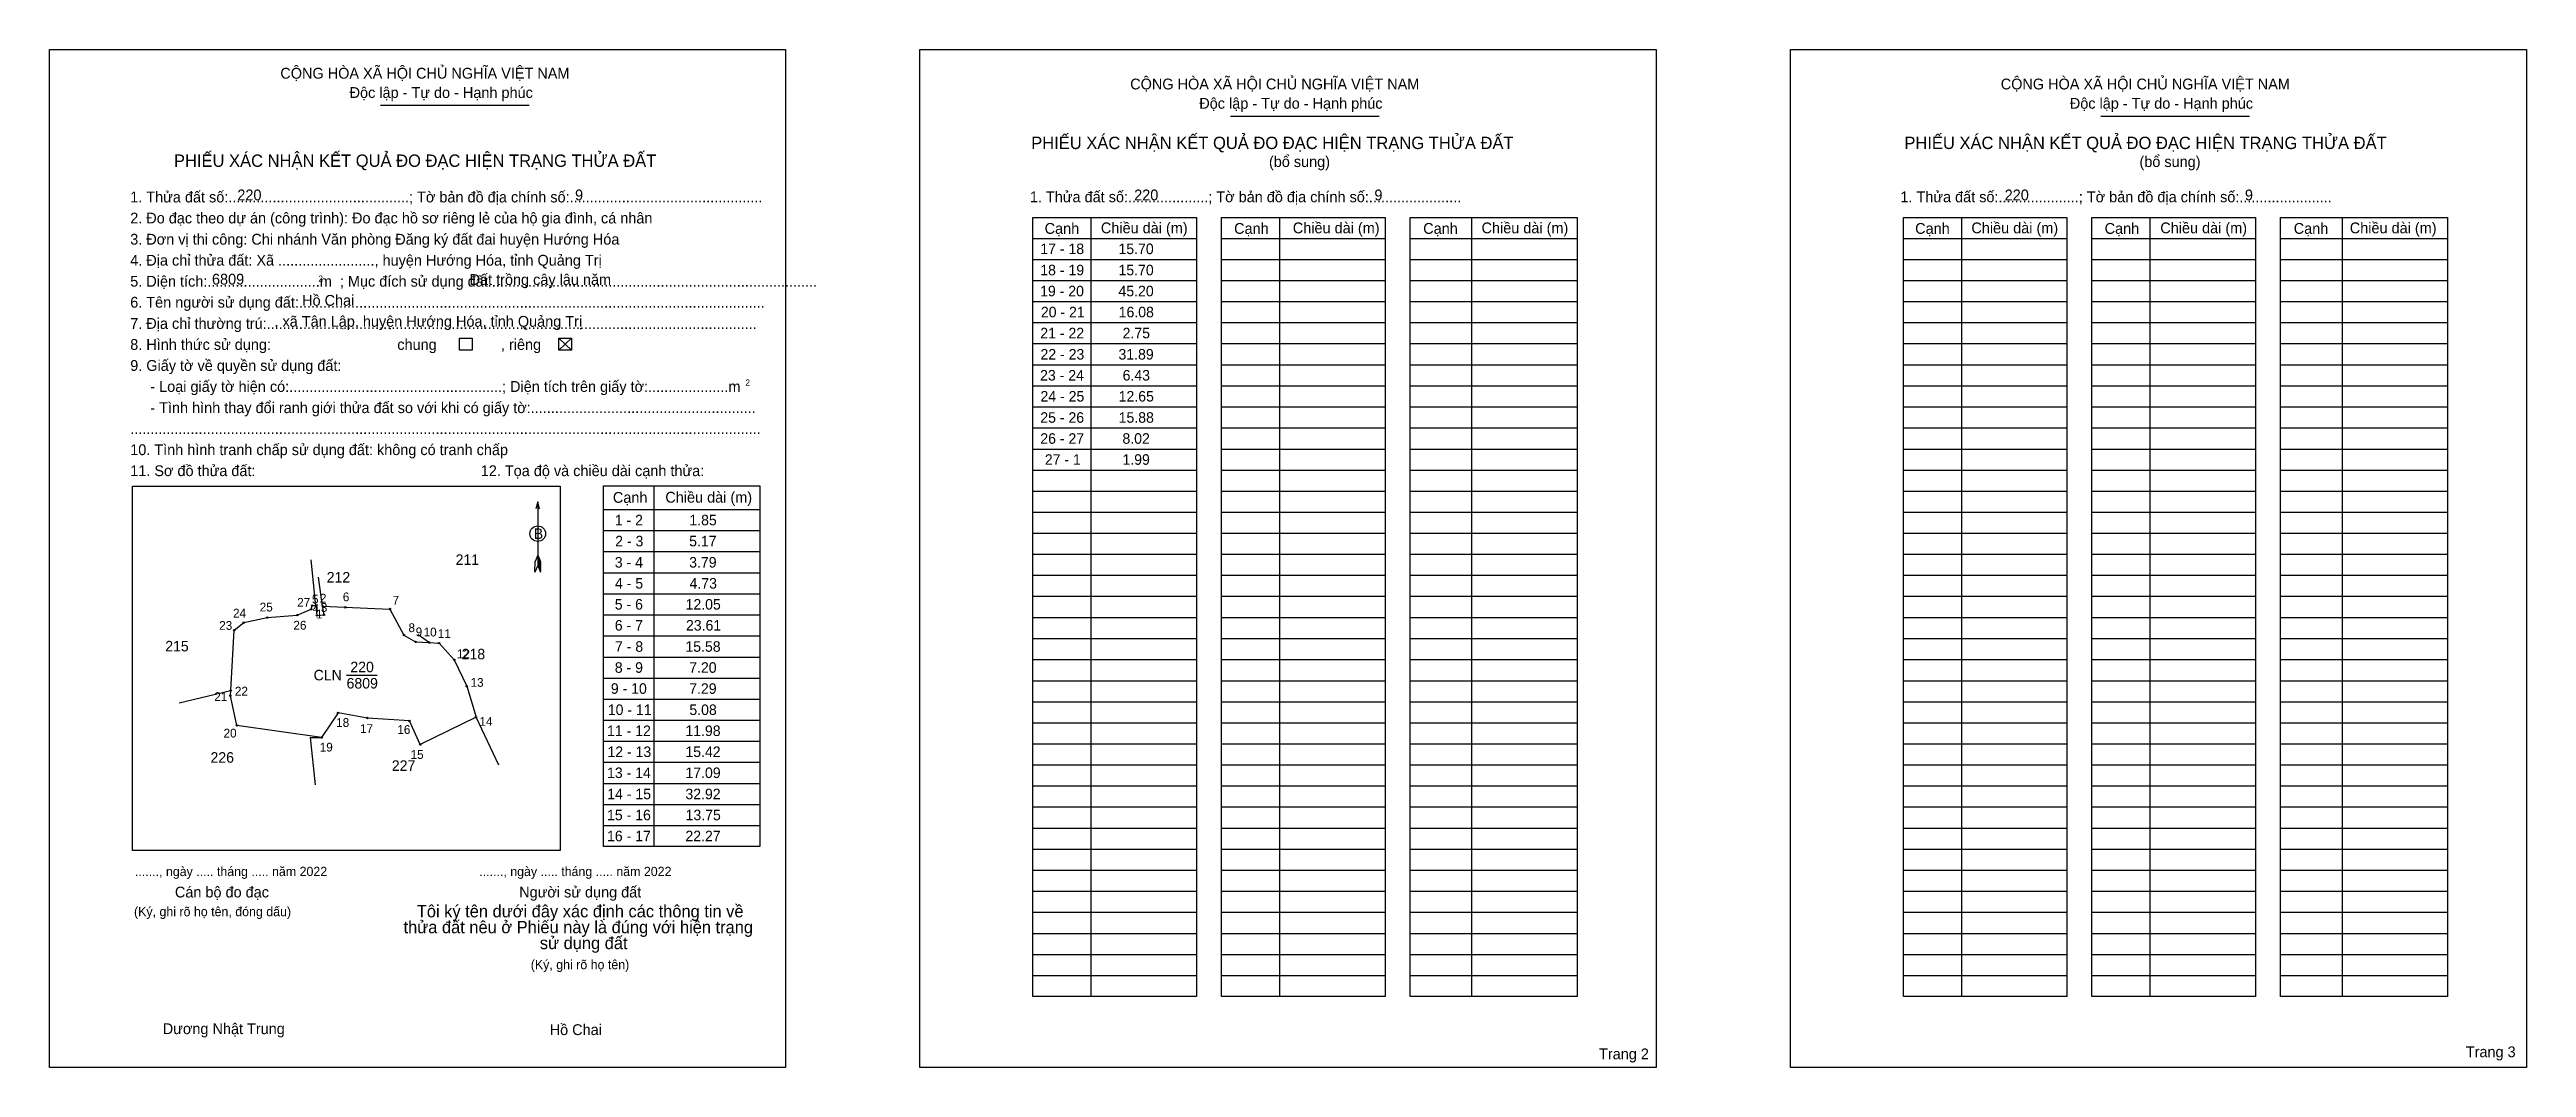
# Model space of a CAD drawing. Extents: x 548606 to 549914, y 1837118 to 1837655.
import ezdxf

# ---------------------------------------------------------------- set-up
doc = ezdxf.new("R2010")
doc.units = 0
for name, color, linetype in [('Level 1', 7, 'Continuous'), ('Level 10', 7, 'Continuous'), ('Level 11', 7, 'Continuous'), ('Level 13', 7, 'Continuous'), ('Level 2', 7, 'Continuous'), ('Level 25', 7, 'Continuous'), ('Level 48', 7, 'Continuous'), ('Level 50', 7, 'Continuous'), ('Level 52', 7, 'Continuous'), ('Level 55', 7, 'Continuous'), ('Level 6', 7, 'Continuous'), ('Level 9', 7, 'Continuous')]:
    doc.layers.add(name, color=color, linetype=linetype)

msp = doc.modelspace()

# ---------------------------------------------------------------- linework, layer by layer
at = {"layer": 'Level 1'}
for p, q in [((548605.9, 1837655.5), (548605.9, 1837655.5)), ((549065.7, 1837655.5), (549065.7, 1837655.5)), ((548780.7, 1837626), (548859.3, 1837626)), ((549229.7, 1837620.3), (549308.3, 1837620.3)), ((549689.5, 1837620.3), (549768.2, 1837620.3)), ((549156, 1837566.8), (549156, 1837155.1)), ((549255.6, 1837566.8), (549255.6, 1837155.1)), ((549357.1, 1837566.8), (549357.1, 1837155.1)), ((549615.9, 1837566.8), (549615.9, 1837155.1)), ((549715.5, 1837566.8), (549715.5, 1837155.1)), ((549817, 1837566.8), (549817, 1837155.1)), ((549125.4, 1837555.7), (549211.9, 1837555.7)), ((549225.1, 1837555.7), (549311.5, 1837555.7)), ((549324.7, 1837555.7), (549412.9, 1837555.7)), ((549585.3, 1837555.7), (549671.7, 1837555.7)), ((549684.9, 1837555.7), (549771.3, 1837555.7)), ((549784.5, 1837555.7), (549872.8, 1837555.7)), ((549125.4, 1837544.6), (549211.9, 1837544.6)), ((549225.1, 1837544.6), (549311.5, 1837544.6)), ((549324.7, 1837544.6), (549412.9, 1837544.6)), ((549585.3, 1837544.6), (549671.7, 1837544.6)), ((549684.9, 1837544.6), (549771.3, 1837544.6)), ((549784.5, 1837544.6), (549872.8, 1837544.6)), ((549125.4, 1837533.5), (549211.9, 1837533.5)), ((549225.1, 1837533.5), (549311.5, 1837533.5)), ((549324.7, 1837533.5), (549412.9, 1837533.5)), ((549585.3, 1837533.5), (549671.7, 1837533.5)), ((549684.9, 1837533.5), (549771.3, 1837533.5)), ((549784.5, 1837533.5), (549872.8, 1837533.5)), ((549125.4, 1837522.3), (549211.9, 1837522.3)), ((549225.1, 1837522.3), (549311.5, 1837522.3)), ((549324.7, 1837522.3), (549412.9, 1837522.3)), ((549585.3, 1837522.3), (549671.7, 1837522.3)), ((549684.9, 1837522.3), (549771.3, 1837522.3)), ((549784.5, 1837522.3), (549872.8, 1837522.3)), ((548874.9, 1837503), (548881.6, 1837496.7)), ((548874.9, 1837496.7), (548881.6, 1837503)), ((549125.4, 1837511.2), (549211.9, 1837511.2)), ((549225.1, 1837511.2), (549311.5, 1837511.2)), ((549324.7, 1837511.2), (549412.9, 1837511.2)), ((549585.3, 1837511.2), (549671.7, 1837511.2)), ((549684.9, 1837511.2), (549771.3, 1837511.2)), ((549784.5, 1837511.2), (549872.8, 1837511.2)), ((549125.4, 1837500.1), (549211.9, 1837500.1)), ((549125.4, 1837488.9), (549211.9, 1837488.9)), ((549225.1, 1837500.1), (549311.5, 1837500.1)), ((549225.1, 1837488.9), (549311.5, 1837488.9)), ((549324.7, 1837500.1), (549412.9, 1837500.1)), ((549324.7, 1837488.9), (549412.9, 1837488.9)), ((549585.3, 1837500.1), (549671.7, 1837500.1)), ((549585.3, 1837488.9), (549671.7, 1837488.9)), ((549684.9, 1837500.1), (549771.3, 1837500.1)), ((549684.9, 1837488.9), (549771.3, 1837488.9)), ((549784.5, 1837500.1), (549872.8, 1837500.1)), ((549784.5, 1837488.9), (549872.8, 1837488.9)), ((549125.4, 1837477.8), (549211.9, 1837477.8)), ((549225.1, 1837477.8), (549311.5, 1837477.8)), ((549324.7, 1837477.8), (549412.9, 1837477.8)), ((549585.3, 1837477.8), (549671.7, 1837477.8)), ((549684.9, 1837477.8), (549771.3, 1837477.8)), ((549784.5, 1837477.8), (549872.8, 1837477.8)), ((549125.4, 1837466.7), (549211.9, 1837466.7)), ((549225.1, 1837466.7), (549311.5, 1837466.7)), ((549324.7, 1837466.7), (549412.9, 1837466.7)), ((549585.3, 1837466.7), (549671.7, 1837466.7)), ((549684.9, 1837466.7), (549771.3, 1837466.7)), ((549784.5, 1837466.7), (549872.8, 1837466.7)), ((549125.4, 1837455.6), (549211.9, 1837455.6)), ((549225.1, 1837455.6), (549311.5, 1837455.6)), ((549324.7, 1837455.6), (549412.9, 1837455.6)), ((549585.3, 1837455.6), (549671.7, 1837455.6)), ((549684.9, 1837455.6), (549771.3, 1837455.6)), ((549784.5, 1837455.6), (549872.8, 1837455.6)), ((549125.4, 1837444.4), (549211.9, 1837444.4)), ((549225.1, 1837444.4), (549311.5, 1837444.4)), ((549324.7, 1837444.4), (549412.9, 1837444.4)), ((549585.3, 1837444.4), (549671.7, 1837444.4)), ((549684.9, 1837444.4), (549771.3, 1837444.4)), ((549784.5, 1837444.4), (549872.8, 1837444.4)), ((548649.7, 1837424.8), (548649.7, 1837424.8)), ((548925.2, 1837424.9), (548925.2, 1837234.4)), ((549125.4, 1837433.3), (549211.9, 1837433.3)), ((549125.4, 1837422.2), (549211.9, 1837422.2)), ((549225.1, 1837433.3), (549311.5, 1837433.3)), ((549225.1, 1837422.2), (549311.5, 1837422.2)), ((549324.7, 1837433.3), (549412.9, 1837433.3)), ((549324.7, 1837422.2), (549412.9, 1837422.2)), ((549585.3, 1837433.3), (549671.7, 1837433.3)), ((549585.3, 1837422.2), (549671.7, 1837422.2)), ((549684.9, 1837433.3), (549771.3, 1837433.3)), ((549684.9, 1837422.2), (549771.3, 1837422.2)), ((549784.5, 1837433.3), (549872.8, 1837433.3)), ((549784.5, 1837422.2), (549872.8, 1837422.2)), ((548863.8, 1837416.5), (548863.8, 1837382.8)), ((548898.5, 1837412.4), (548981.1, 1837412.4)), ((549125.4, 1837411.1), (549211.9, 1837411.1)), ((549225.1, 1837411.1), (549311.5, 1837411.1)), ((549324.7, 1837411.1), (549412.9, 1837411.1)), ((549585.3, 1837411.1), (549671.7, 1837411.1)), ((549684.9, 1837411.1), (549771.3, 1837411.1)), ((549784.5, 1837411.1), (549872.8, 1837411.1)), ((548898.5, 1837401.3), (548981.1, 1837401.3)), ((549125.4, 1837399.9), (549211.9, 1837399.9)), ((549225.1, 1837399.9), (549311.5, 1837399.9)), ((549324.7, 1837399.9), (549412.9, 1837399.9)), ((549585.3, 1837399.9), (549671.7, 1837399.9)), ((549684.9, 1837399.9), (549771.3, 1837399.9)), ((549784.5, 1837399.9), (549872.8, 1837399.9)), ((548862.3, 1837379.4), (548862.4, 1837385)), ((548863.8, 1837388.4), (548862.4, 1837385)), ((548863.8, 1837388.4), (548865.2, 1837385)), ((548863.8, 1837387.9), (548865.2, 1837384.5)), ((548863.8, 1837387.4), (548865.2, 1837384)), ((548863.8, 1837386.9), (548865.2, 1837383.5)), ((548863.8, 1837386.4), (548865.2, 1837383)), ((548863.8, 1837386), (548865.2, 1837382.5)), ((548863.8, 1837385.5), (548865.2, 1837382)), ((548863.8, 1837385), (548865.2, 1837381.5)), ((548863.8, 1837384.5), (548865.2, 1837381)), ((548863.8, 1837384), (548865.2, 1837380.5)), ((548863.8, 1837383.5), (548865.2, 1837380)), ((548865.2, 1837379.4), (548865.2, 1837385)), ((548898.5, 1837390.2), (548981.1, 1837390.2)), ((549125.4, 1837388.8), (549211.9, 1837388.8)), ((549225.1, 1837388.8), (549311.5, 1837388.8)), ((549324.7, 1837388.8), (549412.9, 1837388.8)), ((549585.3, 1837388.8), (549671.7, 1837388.8)), ((549684.9, 1837388.8), (549771.3, 1837388.8)), ((549784.5, 1837388.8), (549872.8, 1837388.8)), ((548863.8, 1837382.8), (548862.3, 1837379.4)), ((548863.8, 1837382.8), (548865.2, 1837379.4)), ((548898.5, 1837379), (548981.1, 1837379)), ((549125.4, 1837377.7), (549211.9, 1837377.7)), ((549225.1, 1837377.7), (549311.5, 1837377.7)), ((549324.7, 1837377.7), (549412.9, 1837377.7)), ((549585.3, 1837377.7), (549671.7, 1837377.7)), ((549684.9, 1837377.7), (549771.3, 1837377.7)), ((549784.5, 1837377.7), (549872.8, 1837377.7)), ((548898.5, 1837367.9), (548981.1, 1837367.9)), ((548898.5, 1837356.8), (548981.1, 1837356.8)), ((549125.4, 1837366.6), (549211.9, 1837366.6)), ((549225.1, 1837366.6), (549311.5, 1837366.6)), ((549324.7, 1837366.6), (549412.9, 1837366.6)), ((549585.3, 1837366.6), (549671.7, 1837366.6)), ((549684.9, 1837366.6), (549771.3, 1837366.6)), ((549784.5, 1837366.6), (549872.8, 1837366.6)), ((548898.5, 1837345.7), (548981.1, 1837345.7)), ((549125.4, 1837355.4), (549211.9, 1837355.4)), ((549125.4, 1837344.3), (549211.9, 1837344.3)), ((549225.1, 1837355.4), (549311.5, 1837355.4)), ((549225.1, 1837344.3), (549311.5, 1837344.3)), ((549324.7, 1837355.4), (549412.9, 1837355.4)), ((549324.7, 1837344.3), (549412.9, 1837344.3)), ((549585.3, 1837355.4), (549671.7, 1837355.4)), ((549585.3, 1837344.3), (549671.7, 1837344.3)), ((549684.9, 1837355.4), (549771.3, 1837355.4)), ((549684.9, 1837344.3), (549771.3, 1837344.3)), ((549784.5, 1837355.4), (549872.8, 1837355.4)), ((549784.5, 1837344.3), (549872.8, 1837344.3)), ((548898.5, 1837334.5), (548981.1, 1837334.5)), ((549125.4, 1837333.2), (549211.9, 1837333.2)), ((549225.1, 1837333.2), (549311.5, 1837333.2)), ((549324.7, 1837333.2), (549412.9, 1837333.2)), ((549585.3, 1837333.2), (549671.7, 1837333.2)), ((549684.9, 1837333.2), (549771.3, 1837333.2)), ((549784.5, 1837333.2), (549872.8, 1837333.2)), ((548898.5, 1837323.4), (548981.1, 1837323.4)), ((549125.4, 1837322), (549211.9, 1837322)), ((549225.1, 1837322), (549311.5, 1837322)), ((549324.7, 1837322), (549412.9, 1837322)), ((549585.3, 1837322), (549671.7, 1837322)), ((549684.9, 1837322), (549771.3, 1837322)), ((549784.5, 1837322), (549872.8, 1837322)), ((548898.5, 1837312.3), (548981.1, 1837312.3)), ((549125.4, 1837310.9), (549211.9, 1837310.9)), ((549225.1, 1837310.9), (549311.5, 1837310.9)), ((549324.7, 1837310.9), (549412.9, 1837310.9)), ((549585.3, 1837310.9), (549671.7, 1837310.9)), ((549684.9, 1837310.9), (549771.3, 1837310.9)), ((549784.5, 1837310.9), (549872.8, 1837310.9)), ((548898.5, 1837301.2), (548981.1, 1837301.2)), ((549125.4, 1837299.8), (549211.9, 1837299.8)), ((549225.1, 1837299.8), (549311.5, 1837299.8)), ((549324.7, 1837299.8), (549412.9, 1837299.8)), ((549585.3, 1837299.8), (549671.7, 1837299.8)), ((549684.9, 1837299.8), (549771.3, 1837299.8)), ((549784.5, 1837299.8), (549872.8, 1837299.8)), ((548898.5, 1837290), (548981.1, 1837290)), ((548898.5, 1837278.9), (548981.1, 1837278.9)), ((549125.4, 1837288.7), (549211.9, 1837288.7)), ((549225.1, 1837288.7), (549311.5, 1837288.7)), ((549324.7, 1837288.7), (549412.9, 1837288.7)), ((549585.3, 1837288.7), (549671.7, 1837288.7)), ((549684.9, 1837288.7), (549771.3, 1837288.7)), ((549784.5, 1837288.7), (549872.8, 1837288.7)), ((548898.5, 1837267.8), (548981.1, 1837267.8)), ((549125.4, 1837277.5), (549211.9, 1837277.5)), ((549125.4, 1837266.4), (549211.9, 1837266.4)), ((549225.1, 1837277.5), (549311.5, 1837277.5)), ((549225.1, 1837266.4), (549311.5, 1837266.4)), ((549324.7, 1837277.5), (549412.9, 1837277.5)), ((549324.7, 1837266.4), (549412.9, 1837266.4)), ((549585.3, 1837277.5), (549671.7, 1837277.5)), ((549585.3, 1837266.4), (549671.7, 1837266.4)), ((549684.9, 1837277.5), (549771.3, 1837277.5)), ((549684.9, 1837266.4), (549771.3, 1837266.4)), ((549784.5, 1837277.5), (549872.8, 1837277.5)), ((549784.5, 1837266.4), (549872.8, 1837266.4)), ((548898.5, 1837256.7), (548981.1, 1837256.7)), ((549125.4, 1837255.3), (549211.9, 1837255.3)), ((549225.1, 1837255.3), (549311.5, 1837255.3)), ((549324.7, 1837255.3), (549412.9, 1837255.3)), ((549585.3, 1837255.3), (549671.7, 1837255.3)), ((549684.9, 1837255.3), (549771.3, 1837255.3)), ((549784.5, 1837255.3), (549872.8, 1837255.3)), ((548898.5, 1837245.5), (548981.1, 1837245.5)), ((549125.4, 1837244.2), (549211.9, 1837244.2)), ((549225.1, 1837244.2), (549311.5, 1837244.2)), ((549324.7, 1837244.2), (549412.9, 1837244.2)), ((549585.3, 1837244.2), (549671.7, 1837244.2)), ((549684.9, 1837244.2), (549771.3, 1837244.2)), ((549784.5, 1837244.2), (549872.8, 1837244.2)), ((548875.7, 1837232.3), (548875.7, 1837232.3)), ((549125.4, 1837233), (549211.9, 1837233)), ((549225.1, 1837233), (549311.5, 1837233)), ((549324.7, 1837233), (549412.9, 1837233)), ((549585.3, 1837233), (549671.7, 1837233)), ((549684.9, 1837233), (549771.3, 1837233)), ((549784.5, 1837233), (549872.8, 1837233)), ((549125.4, 1837221.9), (549211.9, 1837221.9)), ((549225.1, 1837221.9), (549311.5, 1837221.9)), ((549324.7, 1837221.9), (549412.9, 1837221.9)), ((549585.3, 1837221.9), (549671.7, 1837221.9)), ((549684.9, 1837221.9), (549771.3, 1837221.9)), ((549784.5, 1837221.9), (549872.8, 1837221.9)), ((549125.4, 1837210.8), (549211.9, 1837210.8)), ((549225.1, 1837210.8), (549311.5, 1837210.8)), ((549324.7, 1837210.8), (549412.9, 1837210.8)), ((549585.3, 1837210.8), (549671.7, 1837210.8)), ((549684.9, 1837210.8), (549771.3, 1837210.8)), ((549784.5, 1837210.8), (549872.8, 1837210.8)), ((549125.4, 1837199.7), (549211.9, 1837199.7)), ((549125.4, 1837188.5), (549211.9, 1837188.5)), ((549225.1, 1837199.7), (549311.5, 1837199.7)), ((549225.1, 1837188.5), (549311.5, 1837188.5)), ((549324.7, 1837199.7), (549412.9, 1837199.7)), ((549324.7, 1837188.5), (549412.9, 1837188.5)), ((549585.3, 1837199.7), (549671.7, 1837199.7)), ((549585.3, 1837188.5), (549671.7, 1837188.5)), ((549684.9, 1837199.7), (549771.3, 1837199.7)), ((549684.9, 1837188.5), (549771.3, 1837188.5)), ((549784.5, 1837199.7), (549872.8, 1837199.7)), ((549784.5, 1837188.5), (549872.8, 1837188.5)), ((549125.4, 1837177.4), (549211.9, 1837177.4)), ((549225.1, 1837177.4), (549311.5, 1837177.4)), ((549324.7, 1837177.4), (549412.9, 1837177.4)), ((549585.3, 1837177.4), (549671.7, 1837177.4)), ((549684.9, 1837177.4), (549771.3, 1837177.4)), ((549784.5, 1837177.4), (549872.8, 1837177.4)), ((549125.4, 1837166.3), (549211.9, 1837166.3)), ((549225.1, 1837166.3), (549311.5, 1837166.3)), ((549324.7, 1837166.3), (549412.9, 1837166.3)), ((549585.3, 1837166.3), (549671.7, 1837166.3)), ((549684.9, 1837166.3), (549771.3, 1837166.3)), ((549784.5, 1837166.3), (549872.8, 1837166.3)), ((548994.7, 1837117.7), (548994.7, 1837117.7)), ((549454.6, 1837117.7), (549454.6, 1837117.7))]:
    msp.add_line(p, q, dxfattribs=at)
for points in [[(549125.4, 1837566.8), (549211.9, 1837566.8), (549211.9, 1837155.1), (549125.4, 1837155.1)], [(549225.1, 1837566.8), (549311.5, 1837566.8), (549311.5, 1837155.1), (549225.1, 1837155.1)], [(549324.7, 1837566.8), (549412.9, 1837566.8), (549412.9, 1837155.1), (549324.7, 1837155.1)], [(549585.3, 1837566.8), (549671.7, 1837566.8), (549671.7, 1837155.1), (549585.3, 1837155.1)], [(549684.9, 1837566.8), (549771.3, 1837566.8), (549771.3, 1837155.1), (549684.9, 1837155.1)], [(549784.5, 1837566.8), (549872.8, 1837566.8), (549872.8, 1837155.1), (549784.5, 1837155.1)], [(548649.7, 1837424.8), (548875.7, 1837424.8), (548875.7, 1837232.3), (548649.7, 1837232.3)], [(548898.5, 1837424.9), (548981.1, 1837424.9), (548981.1, 1837234.4), (548898.5, 1837234.4)]]:
    msp.add_lwpolyline(points, close=True, dxfattribs=at)
msp.add_lwpolyline([(548864.7, 1837412.9), (548863.8, 1837416.5), (548862.8, 1837412.9)], dxfattribs=at)
msp.add_circle((548863.8, 1837399.7), 4.11, dxfattribs=at)
at = {"layer": 'Level 10'}
msp.add_lwpolyline([(548747.1, 1837356.5), (548750.9, 1837356.8), (548750.1, 1837361.4), (548762.1, 1837360.8), (548785.7, 1837359.9), (548793.1, 1837346.1), (548799.3, 1837342.5), (548806.6, 1837342.2), (548811.7, 1837341.9), (548819.7, 1837333.1), (548826.3, 1837319.1), (548831.2, 1837302.8), (548801.7, 1837288.3), (548796, 1837300.8), (548773.8, 1837302.3), (548758.3, 1837305), (548749.6, 1837292), (548704.9, 1837298.4), (548701.4, 1837314.1), (548701.6, 1837316.8), (548703.5, 1837348.7), (548708.5, 1837352.7), (548720.9, 1837355.4), (548736.7, 1837356.7), (548744.1, 1837359.8), (548744.7, 1837361.7), (548746.5, 1837361.6)], close=True, dxfattribs=at)
at = {"layer": 'Level 11'}
for centre in [(548736.7, 1837356.7), (548744.1, 1837359.8), (548744.7, 1837361.7), (548746.5, 1837361.6), (548747.1, 1837356.5), (548747.1, 1837356.5), (548750.1, 1837361.4), (548750.9, 1837356.8), (548762.1, 1837360.8), (548785.7, 1837359.9), (548703.5, 1837348.7), (548708.5, 1837352.7), (548720.9, 1837355.4), (548793.1, 1837346.1), (548799.3, 1837342.5), (548806.6, 1837342.2), (548811.7, 1837341.9), (548819.7, 1837333.1), (548826.3, 1837319.1), (548701.4, 1837314.1), (548701.6, 1837316.8), (548758.3, 1837305), (548704.9, 1837298.4), (548749.6, 1837292), (548773.8, 1837302.3), (548796, 1837300.8), (548831.2, 1837302.8), (548801.7, 1837288.3)]:
    msp.add_circle(centre, 0.371, dxfattribs=at)
at = {"layer": 'Level 2'}
for points in [[(548605.9, 1837655.5), (548994.7, 1837655.5), (548994.7, 1837117.7), (548605.9, 1837117.7)], [(549065.7, 1837655.5), (549454.6, 1837655.5), (549454.6, 1837117.7), (549065.7, 1837117.7)], [(549525.6, 1837655.5), (549914.4, 1837655.5), (549914.4, 1837117.7), (549525.6, 1837117.7)]]:
    msp.add_lwpolyline(points, close=True, dxfattribs=at)
at = {"layer": 'Level 25'}
for p, q in [((548747.1, 1837356.5), (548750.9, 1837356.8)), ((548750.1, 1837361.4), (548762.1, 1837360.8)), ((548799.3, 1837342.5), (548806.6, 1837342.2)), ((548758.3, 1837305), (548749.6, 1837292)), ((548749.6, 1837292), (548704.9, 1837298.4)), ((548801.7, 1837288.3), (548796, 1837300.8))]:
    msp.add_line(p, q, dxfattribs=at)
at = {"layer": 'Level 50'}
for points in [[(548822.4, 1837503), (548829.1, 1837503), (548829.1, 1837496.7), (548822.4, 1837496.7)], [(548874.9, 1837503), (548881.6, 1837503), (548881.6, 1837496.7), (548874.9, 1837496.7)]]:
    msp.add_lwpolyline(points, close=True, dxfattribs=at)
at = {"layer": 'Level 9'}
for p, q in [((548746.5, 1837361.6), (548744.1, 1837385.8)), ((548750.1, 1837361.4), (548747.9, 1837376.7)), ((548800.6, 1837346.5), (548806.6, 1837342.2)), ((548762.8, 1837325), (548778.9, 1837325)), ((548674.4, 1837310.4), (548701.6, 1837316.8)), ((548743.6, 1837292), (548749.6, 1837292)), ((548743.6, 1837292), (548746.2, 1837267)), ((548843.2, 1837277.4), (548831.2, 1837302.8))]:
    msp.add_line(p, q, dxfattribs=at)

# ---------------------------------------------------------------- texts
at = {"layer": 'Level 1'}
for s, height, p in [('CỘNG HÒA XÃ HỘI CHỦ NGHĨA VIỆT NAM', 5.711, (548727.8, 1837640.1)), ('Độc lập - Tự do - Hạnh phúc', 5.711, (548764.4, 1837629.9)), ('CỘNG HÒA XÃ HỘI CHỦ NGHĨA VIỆT NAM', 5.711, (549176.8, 1837634.4)), ('CỘNG HÒA XÃ HỘI CHỦ NGHĨA VIỆT NAM', 5.711, (549636.7, 1837634.4)), ('Độc lập - Tự do - Hạnh phúc', 5.711, (549213.3, 1837624.2)), ('Độc lập - Tự do - Hạnh phúc', 5.711, (549673.2, 1837624.2)), ('PHIẾU XÁC NHẬN KẾT QUẢ ĐO ĐẠC HIỆN TRẠNG THỬA ĐẤT', 6.528, (549124.5, 1837602.9)), ('PHIẾU XÁC NHẬN KẾT QUẢ ĐO ĐẠC HIỆN TRẠNG THỬA ĐẤT', 6.528, (549585.8, 1837602.9)), ('PHIẾU XÁC NHẬN KẾT QUẢ ĐO ĐẠC HIỆN TRẠNG THỬA ĐẤT', 6.528, (548671.6, 1837593.5)), ('(bổ sung)', 5.71, (549250.1, 1837593.4)), ('(bổ sung)', 5.71, (549710, 1837593.4)), ('1. Thửa đất số:.............................................; Tờ bản đồ địa chính số:................................................', 5.7113, (548648.5, 1837574.7)), ('1. Thửa đất số:....................; Tờ bản đồ địa chính số:.......................', 5.711, (549123.8, 1837574.8)), ('1. Thửa đất số:....................; Tờ bản đồ địa chính số:.......................', 5.711, (549583.7, 1837574.8)), ('2. Đo đạc theo dự án (công trình): Đo đạc hồ sơ riêng lẻ của hộ gia đình, cá nhân', 5.711, (548648.5, 1837563.6)), ('3. Đơn vị thi công: Chi nhánh Văn phòng Đăng ký đất đai huyện Hướng Hóa', 5.711, (548648.5, 1837552.4)), ('Cạnh', 5.71, (549131.6, 1837558.1)), ('Chiều dài (m)', 5.711, (549161.3, 1837558.4)), ('Cạnh', 5.71, (549231.7, 1837558.1)), ('Chiều dài (m)', 5.711, (549262.7, 1837558.4)), ('Cạnh', 5.71, (549331.6, 1837558.1)), ('Chiều dài (m)', 5.711, (549362.4, 1837558.4)), ('Cạnh', 5.71, (549591.5, 1837558.1)), ('Chiều dài (m)', 5.711, (549621.2, 1837558.4)), ('Cạnh', 5.71, (549691.6, 1837558.1)), ('Chiều dài (m)', 5.711, (549721, 1837558.4)), ('Cạnh', 5.71, (549791.5, 1837558.1)), ('Chiều dài (m)', 5.711, (549821.1, 1837558.4)), ('4. Địa chỉ thửa đất: Xã ........................, huyện Hướng Hóa, tỉnh Quảng Trị', 5.711, (548648.5, 1837541.3)), ('5. Diện tích:............................m  ; Mục đích sử dụng đất:.................................................................................', 5.7113, (548648.5, 1837530.2)), ('2', 3.26, (548747.9, 1837532.8)), ('6. Tên người sử dụng đất:....................................................................................................................', 5.7113, (548648.5, 1837519.1)), ('7. Địa chỉ thường trú:..........................................................................................................................', 5.7113, (548648.5, 1837507.9)), ('chung                , riêng', 5.711, (548789.6, 1837496.8)), ('9. Giấy tờ về quyền sử dụng đất:', 5.711, (548648.5, 1837485.7)), ('     - Loại giấy tờ hiện có:.....................................................; Diện tích trên giấy tờ:....................m', 5.7113, (548648.5, 1837474.6)), ('2', 3.26, (548973.5, 1837477.9)), ('     - Tình hình thay đổi ranh giới thửa đất so với khi có giấy tờ:........................................................', 5.7113, (548648.5, 1837463.4)), ('.............................................................................................................................................................', 5.7113, (548648.5, 1837452.3)), ('10. Tình hình tranh chấp sử dụng đất: không có tranh chấp', 5.711, (548648.5, 1837441.2)), ('11. Sơ đồ thửa đất:', 5.711, (548648.5, 1837430.1)), ('12. Tọa độ và chiều dài cạnh thửa:', 5.711, (548833.7, 1837430.1)), ('Chiều dài (m)', 5.711, (548931.2, 1837416.1)), ('Cạnh', 5.71, (548903.5, 1837416)), ('B', 5.56, (548861.7, 1837396.9)), ('......., ngày ..... tháng ..... năm 2022', 4.896, (548651, 1837218.8)), ('Cán bộ đo đạc', 5.711, (548672.1, 1837207.5)), ('......., ngày ..... tháng ..... năm 2022', 4.896, (548832.9, 1837218.8)), ('Người sử dụng đất', 5.711, (548854, 1837207.5)), ('(Ký, ghi rõ họ tên, đóng dấu)', 4.896, (548650.5, 1837197.6)), ('Tôi ký tên dưới đây xác định các thông tin về', 6.49, (548799.9, 1837197)), ('thửa đất nêu ở Phiếu này là đúng với hiện trạng', 6.49, (548792.9, 1837188.6)), ('sử dụng đất', 6.49, (548864.9, 1837180.2)), ('(Ký, ghi rõ họ tên)', 4.896, (548860.1, 1837169.6)), ('Dương Nhật Trung', 5.711, (548665.7, 1837135.3)), ('Trang 2', 5.71, (549424.5, 1837122)), ('Trang 3', 5.71, (549882.4, 1837123.1))]:
    msp.add_text(s, height=height, dxfattribs=at).set_placement(p)
at = {"layer": 'Level 13'}
for s, p in [('220', (548764.8, 1837326.5)), ('CLN', (548745.4, 1837322.2)), ('6809', (548762.8, 1837317.9))]:
    msp.add_text(s, height=5.56, dxfattribs=at).set_placement(p)
at = {"layer": 'Level 48'}
msp.add_text('8. Hình thức sử dụng:', height=5.712, dxfattribs=at).set_placement((548648.5, 1837496.8))
at = {"layer": 'Level 52'}
for s, p in [('18 - 19', (549129.3, 1837536.2)), ('17 - 18', (549129.3, 1837547.4)), ('15.70', (549170.6, 1837547.4)), ('15.70', (549170.6, 1837536.2)), ('19 - 20', (549129.2, 1837525.1)), ('45.20', (549170.6, 1837525.1)), ('20 - 21', (549129.6, 1837514)), ('16.08', (549170.7, 1837514)), ('21 - 22', (549129.3, 1837502.9)), ('2.75', (549172.8, 1837502.9)), ('22 - 23', (549129.4, 1837491.7)), ('31.89', (549170.6, 1837491.7)), ('23 - 24', (549129.2, 1837480.6)), ('24 - 25', (549129.4, 1837469.5)), ('12.65', (549170.7, 1837469.5)), ('6.43', (549172.8, 1837480.6)), ('25 - 26', (549129.3, 1837458.3)), ('15.88', (549170.7, 1837458.3)), ('26 - 27', (549129.3, 1837447.2)), ('8.02', (549172.7, 1837447.2)), ('27 - 1', (549131.7, 1837436.1)), ('1.99', (549172.7, 1837436.1)), ('1 - 2', (548904.5, 1837404.1)), ('1.85', (548943.9, 1837404.1)), ('2 - 3', (548904.7, 1837393)), ('5.17', (548943.8, 1837393)), ('211', (548820.4, 1837383.2)), ('3 - 4', (548904.5, 1837381.8)), ('3.79', (548943.8, 1837381.8)), ('212', (548752.3, 1837373.9)), ('4 - 5', (548904.6, 1837370.7)), ('4.73', (548944, 1837370.7)), ('5 - 6', (548904.5, 1837359.6)), ('12.05', (548941.9, 1837359.6)), ('6 - 7', (548904.5, 1837348.5)), ('23.61', (548942.1, 1837348.5)), ('215', (548667, 1837337.5)), ('218', (548823.6, 1837333.3)), ('8 - 9', (548904.5, 1837326.2)), ('7 - 8', (548904.6, 1837337.3)), ('15.58', (548941.8, 1837337.3)), ('7.20', (548943.8, 1837326.2)), ('9 - 10', (548902.4, 1837315.1)), ('7.29', (548943.8, 1837315.1)), ('10 - 11', (548900.8, 1837303.9)), ('5.08', (548943.9, 1837303.9)), ('11 - 12', (548900.4, 1837292.8)), ('11.98', (548941.8, 1837292.8)), ('226', (548690.9, 1837278.7)), ('227', (548786.7, 1837274.4)), ('12 - 13', (548900.6, 1837281.7)), ('15.42', (548941.8, 1837281.7)), ('13 - 14', (548900.4, 1837270.6)), ('17.09', (548941.8, 1837270.6)), ('15 - 16', (548900.4, 1837248.3)), ('14 - 15', (548900.5, 1837259.4)), ('32.92', (548941.8, 1837259.4)), ('13.75', (548941.9, 1837248.3)), ('16 - 17', (548900.4, 1837237.2)), ('22.27', (548941.8, 1837237.2))]:
    msp.add_text(s, height=5.56, dxfattribs=at).set_placement(p)
at = {"layer": 'Level 55'}
for s, p in [('26', (548736.6, 1837356.7)), ('27', (548744, 1837359.8)), ('1', (548744.6, 1837361.7)), ('2', (548746.4, 1837361.6)), ('5', (548750, 1837361.4)), ('4', (548750.8, 1837356.8)), ('6', (548762.1, 1837360.8)), ('7', (548785.7, 1837359.9)), ('23', (548703.4, 1837348.7)), ('24', (548708.4, 1837352.7)), ('25', (548720.8, 1837355.4)), ('3', (548747, 1837356.5)), ('8', (548793, 1837346.1)), ('9', (548799.2, 1837342.5)), ('10', (548806.4, 1837342.2)), ('11', (548811.5, 1837341.9)), ('12', (548819.6, 1837333.1)), ('13', (548826.1, 1837319.1)), ('21', (548701.3, 1837314.1)), ('22', (548701.4, 1837316.8)), ('18', (548758.2, 1837305)), ('20', (548704.7, 1837298.4)), ('19', (548749.5, 1837292)), ('17', (548773.7, 1837302.3)), ('16', (548795.9, 1837300.8)), ('14', (548831.1, 1837302.8)), ('15', (548801.5, 1837288.3))]:
    msp.add_text(s, height=0.185, dxfattribs=at).set_placement(p)
at = {"layer": 'Level 6'}
for s, height, p in [('220', 5.71, (548705.1, 1837575.8)), ('9', 5.71, (548883.5, 1837575.8)), ('220', 5.71, (549178.9, 1837575.8)), ('9', 5.71, (549305.8, 1837575.8)), ('220', 5.71, (549638.8, 1837575.8)), ('9', 5.71, (549765.7, 1837575.8)), ('6809', 5.71, (548691.7, 1837531.3)), ('Đất trồng cây lâu năm', 5.712, (548827.8, 1837531.1)), (', xã Tân Lập, huyện Hướng Hóa, tỉnh Quảng Trị', 5.712, (548724.7, 1837509)), ('Hồ Chai', 5.71, (548739.3, 1837520.1)), ('Hồ Chai', 5.71, (548870.1, 1837134.8))]:
    msp.add_text(s, height=height, dxfattribs=at).set_placement(p)
at = {"layer": 'Level 9'}
for s, p in [('24', (548702.8, 1837355.4)), ('25', (548716.9, 1837358.6)), ('27', (548736.7, 1837361.1)), ('5', (548744.5, 1837362.8)), ('4', (548744.9, 1837357.9)), ('1', (548746.6, 1837354.9)), ('2', (548748.7, 1837363.3)), ('3', (548749.2, 1837358.4)), ('6', (548760.8, 1837364)), ('7', (548787.1, 1837362.2)), ('23', (548695.5, 1837348.9)), ('26', (548734.7, 1837349)), ('8', (548795.5, 1837347.7)), ('9', (548799.3, 1837345.5)), ('10', (548803.5, 1837345.4)), ('11', (548811, 1837344.6)), ('12', (548821.1, 1837333.9)), ('22', (548703.8, 1837314.2)), ('13', (548828.3, 1837318.8)), ('21', (548692.9, 1837311.3)), ('20', (548697.8, 1837292)), ('18', (548757.3, 1837297.6)), ('17', (548769.9, 1837294.4)), ('16', (548789.6, 1837293.9)), ('14', (548833, 1837298.2)), ('19', (548748.6, 1837284.6)), ('15', (548796.6, 1837280.7))]:
    msp.add_text(s, height=4.64, dxfattribs=at).set_placement(p)

doc.saveas('drawing.dxf')
